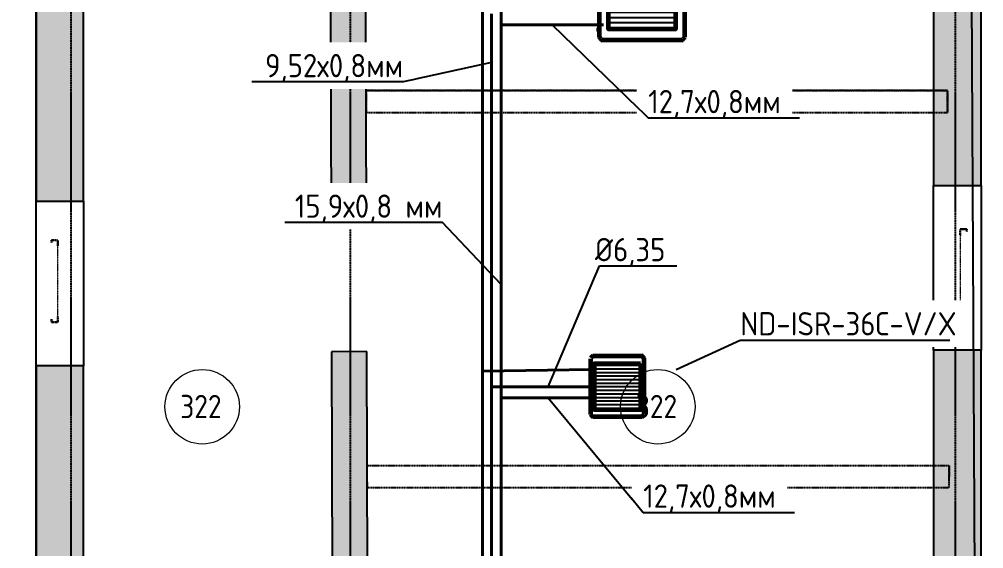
# Model space of a CAD drawing. Header units: millimetres. Extents: x -129048 to 476301, y -5853 to 215316.
# Drawn here: x 261829 to 272191, y 28302 to 33988 of the extents above; entities that cross this region are included whole.
import ezdxf
from ezdxf import colors
from ezdxf.entities.mleader import LeaderData, LeaderLine
from ezdxf.math import Vec2, Vec3

# ---------------------------------------------------------------- set-up
doc = ezdxf.new("R2010")
doc.units = ezdxf.units.MM
for name, pattern in [('ADSK_Линия сетки', [25, 20, -2.5, 0, -2.5]), ('ADSK_Сверху', [4.5, 3, -1.5]), ('ADSK_Снесено', [4.5, 3, -1.5])]:
    doc.linetypes.add(name, pattern=pattern)
for name, color, linetype, lineweight, true_color in [('_ Окна', 5, 'Continuous', 30, 0x0000ff), ('Стены внутренние', 5, 'Continuous', 18, 0x0000ff), ('Стены наружные', 1, 'ADSK_Снесено', 18, 0xff0000)]:
    doc.layers.add(name, color=color, linetype=linetype, lineweight=lineweight, true_color=true_color)
for name, color, linetype, lineweight in [('GAZLAITER', 1, 'Continuous', 40), ('Дренаж', 36, 'Continuous', 40), ('Каркас', 7, 'Continuous', 18), ('Кондеи', 6, 'Continuous', 60), ('Марки помещений', 7, 'Continuous', 20), ('Обратка', 5, 'Continuous', 25), ('Окна', 251, 'Continuous', 18), ('Отсутсвующие МО', 2, 'Continuous', 60)]:
    doc.layers.add(name, color=color, linetype=linetype, lineweight=lineweight)
doc.styles.add('GOST Common_2', font='GOST Common_0.ttf', dxfattribs={"width": 0.9, "height": 250})
doc.styles.add('PIK', font='isocpeur.ttf', dxfattribs={"width": 0.9, "height": 250})

# ---------------------------------------------------------------- blocks, each defined once
blk = doc.blocks.new('Витраж-тент со смещением вовне - 60мм 30 сдвиг-1466942-03 План 3-го этажа')
at = {"layer": '_ Окна', "color": 161, "linetype": 'ADSK_Сверху', "true_color": 0xaaaaff}
for p, q in [((-440, 25), (-440, -45)), ((-440, 25), (-410, 25)), ((-440, -45), (-440, 25)), ((440, 25), (410, 25)), ((440, -45), (440, 25)), ((440, -45), (440, 25)), ((-380, -45), (-440, -45)), ((-380, -35), (-380, -45)), ((380, -35), (380, -45)), ((380, -45), (440, -45))]:
    blk.add_line(p, q, dxfattribs=at)
at = {"layer": 'Окна', "color": 161, "linetype": 'ADSK_Сверху', "true_color": 0xaaaaff}
blk.add_line((-380, -45), (380, -45), dxfattribs=at)
blk = doc.blocks.new('Витраж-тент со смещением вовне - 60мм 30 сдвиг-1466951-03 План 3-го этажа')
at = {"layer": '_ Окна', "color": 161, "linetype": 'ADSK_Сверху', "true_color": 0xaaaaff}
for p, q in [((-425, 25), (-425, -45)), ((-425, 25), (-395, 25)), ((-425, -45), (-425, 25)), ((425, 25), (395, 25)), ((425, -45), (425, 25)), ((425, -45), (425, 25)), ((-365, -45), (-425, -45)), ((-365, -35), (-365, -45)), ((365, -35), (365, -45)), ((365, -45), (425, -45))]:
    blk.add_line(p, q, dxfattribs=at)
at = {"layer": 'Окна', "color": 161, "linetype": 'ADSK_Сверху', "true_color": 0xaaaaff}
blk.add_line((-365, -45), (365, -45), dxfattribs=at)
blk = doc.blocks.new('ADSK_Марка_Помещение_ОдноЗначение - Номер-247393-03 План 3-го этажа')
at = {"layer": 'Марки помещений'}
blk.add_circle((0, 0), 4, dxfattribs=at)
blk = doc.blocks.new('Фанкйол')
at = {"layer": 'Кондеи', "lineweight": 25}
h = blk.add_hatch(dxfattribs=at)
h.set_pattern_fill('LINE', color=256, scale=11.68, angle=90)
h.set_pattern_definition([(90, (495465.057, -661010.487), (-37.084, 2e-15), [])])
h.paths.add_polyline_path([(20708.9, 22771.3), (20708.9, 22292.3), (21187.9, 22292.3), (21187.9, 22771.3)])
at = {"layer": 'Кондеи'}
for points in [[(20642.8, 22249.6), (20642.8, 22814)], [(20666.2, 22837.4), (21244.8, 22837.4)], [(21268.2, 22814), (21268.2, 22249.7)], [(21244.8, 22226.2), (20666.2, 22226.2)]]:
    blk.add_lwpolyline(points, dxfattribs=at)
blk.add_lwpolyline([(20708.9, 22771.3), (21187.9, 22771.3), (21187.9, 22292.3), (20708.9, 22292.3)], close=True, dxfattribs=at)
for centre, radius, start, end in [((20688.8, 22791.4), 51.3, 116.21469, 153.78806), ((21222.2, 22791.5), 51.2, 26.14279, 63.80121), ((20688.8, 22272.2), 51.3, 206.21194, 243.78531), ((21222.4, 22272), 51, 296.16014, 334.02027)]:
    blk.add_arc(centre, radius, start, end, dxfattribs=at)
at = {"layer": 'Обратка'}
blk.add_lwpolyline([(21199.9, 22226.2), (21183.4, 22226.2), (21183.4, 22209.7), (21199.9, 22209.7)], close=True, dxfattribs=at)
blk = doc.blocks.new('Фанкойл 360')
at = {"lineweight": 25}
h = blk.add_hatch(dxfattribs=at)
h.set_pattern_fill('LINE', color=256, scale=12.0888)
h.set_pattern_definition([(360, (-437782.18, -467272.18), (1e-14, 38.38194), [])])
h.paths.add_polyline_path([(269932, 24100), (269436, 24100), (269436, 23605), (269932, 23605)])
for points in [[(269399, 23553), (269399, 24152)], [(269423, 24184), (269945, 24184)], [(269969, 24160), (269969, 23553)], [(269945, 23529), (269423, 23529)]]:
    blk.add_lwpolyline(points)
blk.add_lwpolyline([(269932, 24100), (269932, 23605), (269436, 23605), (269436, 24100)], close=True)
for centre, radius, start, end in [((269447, 24137), 53.1, 116.2119, 153.7853), ((269921, 24137), 53.1, 26.2147, 63.7881), ((269446, 23576), 52.8, 206.1601, 244.0203), ((269922, 23576), 53, 296.1428, 333.8012)]:
    blk.add_arc(centre, radius, start, end)

msp = doc.modelspace()

# ---------------------------------------------------------------- hatches: boundary and pattern name
at = {"layer": 'Стены внутренние', "lineweight": 25, "true_color": 0x636466}
h = msp.add_hatch(color=251, dxfattribs=at)
h.paths.add_polyline_path([(265204.689, 23893.778), (265584.687, 23894.979), (265584.507, 23951.878), (265204.505, 23951.878)])
h.paths.add_polyline_path([(265274.824, 25181.878), (265580.621, 25181.878), (265564.072, 30419.667), (265184.074, 30418.306), (265200.619, 25181.878)])
h.paths.add_polyline_path([(265179.758, 31784.271), (265559.756, 31785.633), (265543.192, 37028.146), (265163.176, 37032.45), (265174.089, 33578.462)])
at = {"layer": 'Стены наружные', "linetype": 'Continuous', "lineweight": 25, "true_color": 0x636466}
h = msp.add_hatch(color=251, dxfattribs=at)
h.paths.add_polyline_path([(272162.711, 21011.322), (272162.711, 22148.705), (271652.711, 22148.705), (271652.711, 21013.676), (271945.103, 21012.326)])
h.paths.add_polyline_path([(271807.499, 23918.705), (272162.711, 23918.705), (272162.711, 26230.685), (271652.711, 26230.685), (271652.711, 23918.705)])
h.paths.add_polyline_path([(271757.764, 28000.685), (272162.711, 28000.685), (272162.711, 30433.89), (271652.711, 30433.89), (271652.711, 28000.685)])
h.paths.add_polyline_path([(271757.764, 32203.89), (272162.711, 32203.89), (272162.711, 34754.156), (271652.711, 34754.156), (271652.711, 32203.89)])
h.paths.add_polyline_path([(272162.711, 36524.156), (272162.711, 43909.207), (271652.711, 43909.207), (271652.711, 36524.156), (271945.103, 36524.156)])
h = msp.add_hatch(color=251, dxfattribs=at)
h.paths.add_polyline_path([(262306.614, 21084.059), (262520.466, 21084.059), (262520.466, 22215.523), (262010.466, 22215.523), (262010.466, 21084.059)])
h.paths.add_polyline_path([(262399.83, 23985.523), (262520.466, 23985.523), (262520.466, 26210.509), (262010.466, 26210.509), (262010.466, 23985.523)])
h.paths.add_polyline_path([(262010.466, 27980.509), (262520.466, 27980.509), (262520.466, 30265.575), (262010.466, 30265.575), (262010.466, 29083.808)])
h.paths.add_polyline_path([(262010.466, 32035.575), (262520.466, 32035.575), (262520.466, 34281.621), (262010.466, 34281.621), (262010.466, 33578.462)])
h.paths.add_polyline_path([(262371.152, 36051.621), (262520.466, 36051.621), (262520.466, 43399.207), (262010.466, 43399.207), (262010.466, 36051.621), (262369.83, 36051.621)])

# ---------------------------------------------------------------- linework, layer by layer
at = {"linetype": 'ADSK_Линия сетки', "lineweight": 25}
for p, q in [((262387.165, -2825.794), (262387.165, 44684.787)), ((265387.165, -2825.794), (265387.165, 44684.787)), ((271887.165, -2825.794), (271887.165, 44684.787))]:
    msp.add_line(p, q, dxfattribs=at)
at = {"color": 251, "lineweight": 25, "true_color": 0x636466}
msp.add_lwpolyline([(262010.466, 21084.059), (262010.466, 43909.207), (272009.872, 43909.207), (272191.204, 8682.302), (265910.655, 8682.302), (265910.655, 300.232), (258014.186, 300.232), (258014.186, 2256.788), (247213.228, 2336.478), (247313.65, 2335.737), (247313.65, -2582.567), (234949.898, -2582.567), (234949.898, 2336.478), (224250.252, 2336.478), (224250.252, 422.021), (216267.753, 456.788), (216267.753, 8679.252)], dxfattribs=at)
at = {"layer": 'GAZLAITER', "color": 5, "lineweight": 40, "ltscale": 10}
for p, q in [((267005.898, 33927.834), (267005.898, 40164.279)), ((268105.043, 33927.834), (267005.898, 33927.834)), ((267005.898, 33927.834), (267005.898, 26025.717)), ((268014.329, 29922.209), (267005.898, 29922.209))]:
    msp.add_line(p, q, dxfattribs=at)
at = {"layer": 'GAZLAITER', "lineweight": 40, "ltscale": 10}
for p, q in [((266902.846, 34047.833), (266902.846, 25891.527)), ((268014.329, 30042.207), (266902.846, 30042.207))]:
    msp.add_line(p, q, dxfattribs=at)
at = {"layer": 'Дренаж'}
for p, q in [((266807.401, 40164.279), (266807.401, 20253.302)), ((267970.628, 30225.84), (266807.401, 30208.79))]:
    msp.add_line(p, q, dxfattribs=at)
at = {"layer": 'Каркас', "color": 251, "linetype": 'ADSK_Сверху', "lineweight": 25, "true_color": 0x636466}
for p, q in [((271802.753, 33224.632), (265555.209, 33224.632)), ((265555.209, 33224.632), (265555.955, 32988.632)), ((265555.955, 32988.632), (265555.209, 33224.632)), ((265555.209, 33224.632), (271802.753, 33224.632)), ((271802.753, 33224.632), (271802.753, 32988.632)), ((271802.753, 32988.632), (271802.753, 33224.632)), ((265555.955, 32988.632), (271802.753, 32988.632)), ((265555.955, 32988.632), (271802.753, 32988.632)), ((265568.682, 28960.632), (265567.936, 29196.632)), ((265567.936, 29196.632), (271819.852, 29196.632)), ((271819.852, 29196.632), (271819.852, 29078.632)), ((271819.852, 28960.632), (271819.852, 29196.632)), ((265568.682, 28960.632), (271819.852, 28960.632))]:
    msp.add_line(p, q, dxfattribs=at)
at = {"layer": 'Стены внутренние', "color": 251, "lineweight": 25, "true_color": 0x636466}
for p, q in [((265163.176, 37032.45), (265179.758, 31784.271)), ((265559.756, 31785.633), (265543.192, 37028.146)), ((265179.758, 31784.271), (265559.756, 31785.633)), ((265564.072, 30419.667), (265184.074, 30418.306)), ((265184.074, 30418.306), (265200.619, 25181.878)), ((265580.621, 25181.878), (265564.072, 30419.667))]:
    msp.add_line(p, q, dxfattribs=at)
at = {"layer": 'Стены наружные', "color": 251, "linetype": 'Continuous', "lineweight": 25, "true_color": 0x636466}
for p, q in [((271652.711, 34754.156), (271652.711, 32203.89)), ((272162.711, 32203.89), (272162.711, 34754.156)), ((262010.466, 34281.621), (262010.466, 32035.575)), ((262520.466, 32035.575), (262520.466, 34281.621)), ((271652.711, 32203.89), (272162.711, 32203.89)), ((271652.711, 30433.89), (271652.711, 32203.89)), ((272162.711, 32203.89), (272162.711, 30433.89)), ((262010.466, 32035.575), (262520.466, 32035.575)), ((262010.466, 30265.575), (262010.466, 32035.575)), ((262520.466, 32035.575), (262520.466, 30265.575)), ((272162.711, 30433.89), (271652.711, 30433.89)), ((271652.711, 30433.89), (271652.711, 28000.685)), ((272162.711, 28000.685), (272162.711, 30433.89)), ((262010.466, 30265.575), (262010.466, 27980.509)), ((262520.466, 30265.575), (262010.466, 30265.575)), ((262520.466, 27980.509), (262520.466, 30265.575))]:
    msp.add_line(p, q, dxfattribs=at)

# ---------------------------------------------------------------- block references
at = {"layer": '_ Окна', "color": 251, "linetype": 'ADSK_Сверху', "lineweight": 25, "true_color": 0x636466}
for name, p, rotation in [('Витраж-тент со смещением вовне - 60мм 30 сдвиг-1466951-03 План 3-го этажа', (271983.841, 31308.89), 269.9999999999999), ('Витраж-тент со смещением вовне - 60мм 30 сдвиг-1466942-03 План 3-го этажа', (262199.486, 31175.575), 90.00000000000078)]:
    msp.add_blockref(name, p, dxfattribs=dict(at, rotation=rotation))
at = {"layer": 'Марки помещений', "color": 251, "lineweight": 25, "true_color": 0x636466, "xscale": 99.99999999999993, "yscale": 99.99999999999993, "zscale": 99.99999999999993}
for p in [(263794.434, 29826.498), (268689.319, 29826.498)]:
    msp.add_blockref('ADSK_Марка_Помещение_ОдноЗначение - Номер-247393-03 План 3-го этажа', p, dxfattribs=at)
at = {"layer": 'Отсутсвующие МО', "color": 2, "lineweight": 60, "ltscale": 10, "xscale": 1.5, "yscale": 1.5, "zscale": 1.5, "rotation": 270}
msp.add_blockref('Фанкйол', (234721.998, 65664.728), dxfattribs=at)

# ---------------------------------------------------------------- texts
at = {"layer": 'Марки помещений', "color": 251, "lineweight": 25, "true_color": 0x636466, "char_height": 250, "width": 584.43019, "attachment_point": 1, "style": 'GOST Common_2'}
for insert in [(263558.177, 29954.223), (268453.062, 29954.223)]:
    msp.add_mtext('322', dxfattribs=dict(at, insert=insert))

# ---------------------------------------------------------------- next in the draw order: leaders
at = {"layer": 'GAZLAITER', "color": 18, "lineweight": 25, "ltscale": 10, "true_color": 0x000000}
ml = msp.add_multileader_mtext('Standard', dxfattribs=at)
ml.set_content('12,7х0,8мм', color=(0, 0, 0), style='PIK')
ml.set_leader_properties()
ml.build(insert=Vec2(0, 0))
ml.multileader.update_dxf_attribs({"text_left_attachment_type": 6, "text_right_attachment_type": 6, "dogleg_length": 0.36, "arrow_head_size": 0.18})
ctx = ml.context
ctx.base_point, ctx.char_height, ctx.arrow_head_size, ctx.landing_gap_size, ctx.plane_origin = Vec3(268586.586, 32929.186), 250, 0.18, 0.09, Vec3(263410.448, 33475.936)
ctx.left_attachment, ctx.right_attachment = 6, 6
notes = []
notes.append((ctx, [(0, (1, 1, 0), (268586.226, 32929.186), (1, 0), 0.36, [(0, [(267555.47, 33927.834)], 0, [])])]))
ctx.mtext.insert, ctx.mtext.flow_direction = Vec3(268586.676, 33229.186), 5
ctx.mtext.has_bg_fill, ctx.mtext.bg_color, ctx.mtext.bg_scale_factor, ctx.mtext.bg_transparency, ctx.mtext.use_window_bg_color = 1, -1027028792, 1.5, 0, 1
ml = msp.add_multileader_mtext('Standard', dxfattribs=at)
ml.set_content('9,52х0,8мм', color=(0, 0, 0), style='PIK')
ml.set_leader_properties()
ml.build(insert=Vec2(0, 0))
ml.multileader.update_dxf_attribs({"text_left_attachment_type": 6, "text_right_attachment_type": 6, "dogleg_length": 0.36, "arrow_head_size": 0.18})
ctx = ml.context
ctx.base_point, ctx.char_height, ctx.arrow_head_size, ctx.landing_gap_size, ctx.plane_origin = Vec3(264535.611, 33315.447), 250, 0.18, 0.09, Vec3(264901.018, 35099.717)
ctx.left_attachment, ctx.right_attachment, ctx.text_align_type = 6, 6, 2
notes.append((ctx, [(1, (1, 1, 0), (265953.651, 33315.447), (-1, 0), 0.36, [(1, [(266902.846, 33524.031)], 0, [])])]))
ctx.mtext.insert, ctx.mtext.alignment, ctx.mtext.flow_direction = Vec3(265953.201, 33615.447), 3, 5
ctx.mtext.has_bg_fill, ctx.mtext.bg_color, ctx.mtext.bg_scale_factor, ctx.mtext.bg_transparency, ctx.mtext.use_window_bg_color = 1, -1027028792, 1.5, 0, 1
ml = msp.add_multileader_mtext('Standard', dxfattribs=at)
ml.set_content('15,9х0,8 мм', color=(0, 0, 0), style='PIK')
ml.set_leader_properties()
ml.build(insert=Vec2(0, 0))
ml.multileader.update_dxf_attribs({"text_left_attachment_type": 6, "text_right_attachment_type": 6, "dogleg_length": 0.36, "arrow_head_size": 0.18})
ctx = ml.context
ctx.base_point, ctx.char_height, ctx.arrow_head_size, ctx.landing_gap_size, ctx.plane_origin = Vec3(264867.815, 31806.074), 250, 0.18, 0.09, Vec3(267005.898, 31139.201)
ctx.left_attachment, ctx.right_attachment, ctx.text_align_type = 6, 6, 2
notes.append((ctx, [(0, (1, 1, 0), (266375.855, 31806.074), (-1, 0), 0.36, [(0, [(267005.898, 31139.201)], 0, [])])]))
ctx.mtext.insert, ctx.mtext.alignment, ctx.mtext.flow_direction = Vec3(266375.405, 32106.074), 3, 5
ctx.mtext.has_bg_fill, ctx.mtext.bg_color, ctx.mtext.bg_scale_factor, ctx.mtext.bg_transparency, ctx.mtext.use_window_bg_color = 1, -1027028792, 1.5, 0, 1
ml = msp.add_multileader_mtext('Standard', dxfattribs=at)
ml.set_content('12,7х0,8мм', color=(0, 0, 0), style='PIK')
ml.set_leader_properties()
ml.build(insert=Vec2(0, 0))
ml.multileader.update_dxf_attribs({"text_left_attachment_type": 6, "text_right_attachment_type": 6, "dogleg_length": 0.36, "arrow_head_size": 0.18})
ctx = ml.context
ctx.base_point, ctx.char_height, ctx.arrow_head_size, ctx.landing_gap_size, ctx.plane_origin = Vec3(268532.513, 28692.475), 250, 0.18, 0.09, Vec3(263356.375, 29239.226)
ctx.left_attachment, ctx.right_attachment = 6, 6
notes.append((ctx, [(0, (1, 1, 0), (268532.153, 28692.475), (1, 0), 0.36, [(0, [(267510.114, 29922.209)], 0, [])])]))
ctx.mtext.insert, ctx.mtext.flow_direction = Vec3(268532.603, 28992.475), 5
ctx.mtext.has_bg_fill, ctx.mtext.bg_color, ctx.mtext.bg_scale_factor, ctx.mtext.bg_transparency, ctx.mtext.use_window_bg_color = 1, -1027028792, 1.5, 0, 1
at = {"layer": 'Кондеи', "color": 18, "lineweight": 25, "ltscale": 10, "true_color": 0x000000}
ml = msp.add_multileader_mtext('Standard', dxfattribs=at)
ml.set_content('ND-ISR-36С-V/X', color=(0, 0, 0), style='PIK')
ml.set_leader_properties()
ml.build(insert=Vec2(0, 0))
ml.multileader.update_dxf_attribs({"text_left_attachment_type": 6, "text_right_attachment_type": 6, "dogleg_length": 0.36, "arrow_head_size": 0.18})
ctx = ml.context
ctx.base_point, ctx.char_height, ctx.arrow_head_size, ctx.landing_gap_size, ctx.plane_origin = Vec3(269576.346, 30543.052), 250, 0.18, 0.09, Vec3(268887.378, 30014.241)
ctx.left_attachment, ctx.right_attachment = 6, 6
notes.append((ctx, [(0, (1, 1, 0), (269575.986, 30543.052), (1, 0), 0.36, [(0, [(268887.378, 30225.84)], 0, [])])]))
ctx.mtext.insert, ctx.mtext.flow_direction = Vec3(269576.436, 30843.052), 5
ctx.mtext.has_bg_fill, ctx.mtext.bg_color, ctx.mtext.bg_scale_factor, ctx.mtext.bg_transparency, ctx.mtext.use_window_bg_color = 1, -1027028792, 1.5, 0, 1
for ctx, leaders in notes:
    for number, flags, end, landing, length, lines in leaders:
        leader = LeaderData()
        leader.index, (leader.has_last_leader_line, leader.has_dogleg_vector, leader.attachment_direction) = number, flags
        leader.last_leader_point, leader.dogleg_vector, leader.dogleg_length = Vec3(end), Vec3(landing), length
        for number, points, colour, breaks in lines:
            line = LeaderLine()
            line.index, line.vertices, line.color, line.breaks = number, Vec3.list(points), colors.encode_raw_color(colour), breaks
            leader.lines.append(line)
        ctx.leaders.append(leader)

# ---------------------------------------------------------------- next in the draw order: leaders
at = {"layer": 'GAZLAITER', "color": 18, "lineweight": 25, "ltscale": 10, "true_color": 0x000000}
ml = msp.add_multileader_mtext('Standard', dxfattribs=at)
ml.set_content('{\\C256;\\c0;%%C6,35}', color=1, style='PIK')
ml.set_leader_properties()
ml.build(insert=Vec2(0, 0))
ml.multileader.update_dxf_attribs({"text_left_attachment_type": 6, "text_right_attachment_type": 6, "dogleg_length": 0.36, "arrow_head_size": 0.18})
ctx = ml.context
ctx.base_point, ctx.char_height, ctx.arrow_head_size, ctx.landing_gap_size, ctx.plane_origin = Vec3(268062.07, 31339.058), 250, 0.18, 0.09, Vec3(264537.346, 33104.419)
ctx.left_attachment, ctx.right_attachment, ctx.text_align_type = 6, 6, 2
notes = []
notes.append((ctx, [(0, (1, 1, 0), (268061.71, 31339.058), (1, 0), 0.36, [(0, [(267510.114, 30042.207)], 0, [])])]))
ctx.mtext.insert, ctx.mtext.alignment, ctx.mtext.flow_direction = Vec3(268770.91, 31639.058), 3, 5
ctx.mtext.has_bg_fill, ctx.mtext.bg_color, ctx.mtext.bg_scale_factor, ctx.mtext.bg_transparency, ctx.mtext.use_window_bg_color = 1, -1027028792, 1.5, 0, 1
for ctx, leaders in notes:
    for number, flags, end, landing, length, lines in leaders:
        leader = LeaderData()
        leader.index, (leader.has_last_leader_line, leader.has_dogleg_vector, leader.attachment_direction) = number, flags
        leader.last_leader_point, leader.dogleg_vector, leader.dogleg_length = Vec3(end), Vec3(landing), length
        for number, points, colour, breaks in lines:
            line = LeaderLine()
            line.index, line.vertices, line.color, line.breaks = number, Vec3.list(points), colors.encode_raw_color(colour), breaks
            leader.lines.append(line)
        ctx.leaders.append(leader)

# ---------------------------------------------------------------- next in the draw order: block references
at = {"layer": 'Кондеи'}
msp.add_blockref('Фанкойл 360', (-1428.47, 6189.643), dxfattribs=at)

doc.saveas('drawing.dxf')
